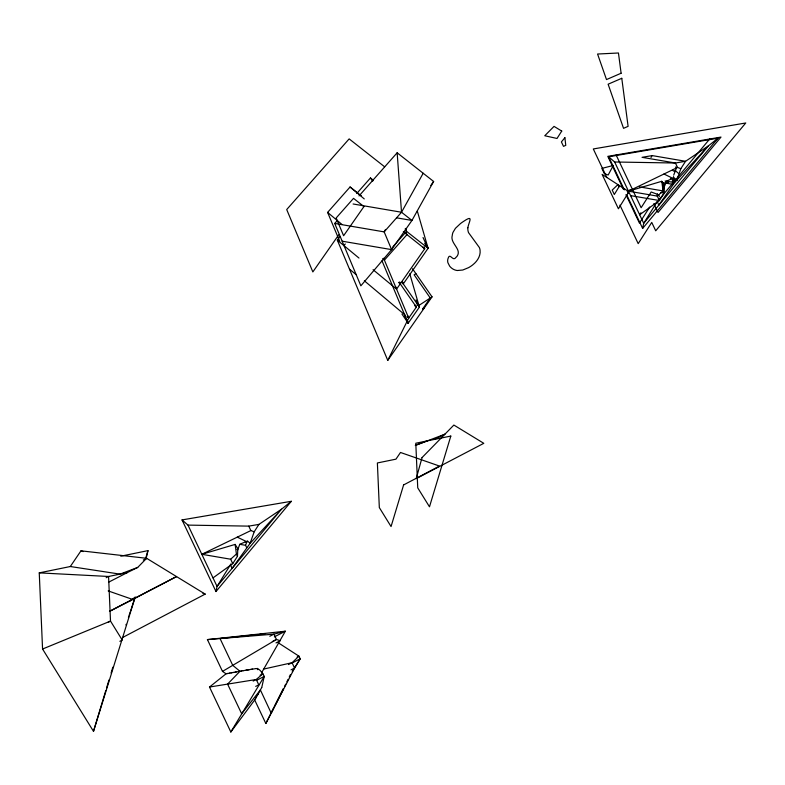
<?xml version="1.0" encoding="UTF-8"?>
<svg xmlns="http://www.w3.org/2000/svg" width="785" height="785" viewBox="0 0 785 785"><rect width="100%" height="100%" fill="white"/><g stroke="black" fill="none" stroke-linecap="round" stroke-linejoin="round"><path stroke-width="1.18" d="M213.01 577.888L232.752 563.65L237.472 556.251L237.816 548.666L235.127 544.417L201.823 554.298L230.653 559.214L236.422 554.033L235.127 544.417M657.408 193.856L657.3 196.093L659.41 200.528L639.657 214.766L640.913 212.804M630.581 195.622L659.41 200.528L659.508 198.291M659.41 200.528L664.13 193.139L663.08 190.922L663.433 183.062M664.532 184.161L664.13 193.139L660.528 192.521M672.274 180.972L673.275 184.406L658.762 205.268L657.28 201.431M624.35 189.852L608.679 156.804L717.99 138.18L708.207 146.049L676.768 180.216L673.442 178.98L673.55 176.586M662.197 182.512L673.275 184.406L673.51 179.088M676.817 179.176L676.768 180.216L673.275 184.406M215.983 591.537L291.333 501.291L182.032 519.915L215.983 591.537L217.052 586.415L230.986 563.856M626.96 195.367L642.63 228.425L643.7 223.303L657.104 201.774M146.03 558.91L147.982 550.628L120.792 556.192M122.548 637.528L205.189 594.108L146.638 558.302L137.709 567.427L120.017 574.129L70.307 566.525L39.25 572.873L42.567 649.028L93.493 731.345L105.808 690.506M106.515 688.18L108.968 680.006M111.087 673.01L112.844 667.171M145.618 558.478L147.982 550.628M109.468 611.446L129.751 601.035L135.177 597.169L93.493 731.345M237.286 537.136L246.264 541.473L239.768 544.319L237.521 550.285M131.291 608.718L130.683 610.583M131.497 608.1L132.086 606.314M132.282 605.706L132.881 603.891M133.077 603.282L135.177 597.169M125.953 624.919L126.159 624.291M128.426 617.422L128.632 616.804M129.034 615.568L129.446 614.321M129.859 613.075L130.271 611.829M291.333 501.291L281.56 509.171L258.922 524.4L254.193 531.798L250.121 543.328L232.105 568.389L230.447 564.886M608.679 156.804L614.635 161.995L643.7 223.303L708.207 146.049L685.57 161.278L680.85 168.677L676.768 180.216L672.755 181.158M663.708 188.243L666.416 181.198L672.981 178.313M246.618 547.528L245.568 545.31L247.285 540.816L250.121 543.328L281.56 509.171L217.052 586.415L187.988 525.106L182.032 519.915M673.697 175.143L676.14 168.736M673.363 179.628L676.768 180.216L673.932 177.695L672.225 182.189L665.121 180.982M289.272 676.935L290.47 674.521M339.797 236.668L337.344 240.171L387.751 360.374L408.71 318.082L416.384 307.072L415.814 305.12M286.878 681.772L288.075 679.349M284.484 686.6L285.681 684.186M283.287 689.014L274.848 705.901M255.449 698.699L254.703 700.004L265.84 723.485L283.356 688.661M273.631 708.306L271.208 713.123L260.375 689.927M265.84 723.485L294.581 668.045L300.204 658.821L298.948 656.162L278.135 642.699M385.523 229.436L384.169 231.879L391.607 249.62L360.864 285.809L334.714 223.44L337.148 220.693M334.714 223.44L384.169 231.879L401.518 212.244L423.184 173.259M342.152 241.191L391.607 249.62L392.51 248.001M359.039 195.916L397.151 152.781L433.624 181.463L411.948 220.448L391.607 249.62M261.778 687.415L264.241 676.405C262.887 673.55 259.178 667.858 256.204 668.545M261.729 687.513L258.589 693.126M258.245 693.744L258.628 693.047M257.892 694.362L258.294 693.655M257.549 694.98L257.951 694.264M257.195 695.598L257.598 694.882M257.245 695.51L256.489 696.854M255.812 698.051L256.538 696.766M255.419 698.738L256.136 697.482M400.556 283.307L400.242 283.866L416.384 307.072L414.608 305.581M261.444 673.039L285.357 631.209L207.426 639.598L222.498 671.401L226.07 673.785L227.218 673.569M226.07 673.785L209.507 687.032L230.829 732.003L264.241 676.405L256.98 680.134M292.295 671.577L300.204 658.821L292.785 662.638M651.01 157.442L652.198 155.597L685.57 161.278L675.414 163.015L614.635 161.995M649.676 207.083L639.441 223.107L625.949 194.66M70.307 566.525L80.973 550.825L146.638 558.302L143.302 560.019M338.737 234.803L312.852 271.924L286.702 209.556L349.148 138.896L384.66 166.822M344.046 245.715L345.272 243.958M430.818 185.486L433.624 181.463M373.071 269.697L396.572 289.125L424.724 248.757L424.155 246.794M401.969 314.039L408.171 323.214L419.406 307.102L403.264 283.895L428.09 248.295L417.316 211.077M387.751 360.374L432.044 296.848L412.498 268.745M230.829 732.003L254.703 700.004M260.286 690.093L241.652 713.742L227.601 684.118L239.974 671.273L241.495 670.998M660.234 198.232L709.679 139.004M642.63 228.425L717.99 138.18M339.758 241.378L327.61 212.401L350.071 186.987L361.345 195.857M356.743 193.493L370.461 177.969L373.267 180.177M392.814 246.873L406.532 231.349L405.678 228.406M406.934 316.59L408.71 318.082L384.414 260.129L406.875 234.715L406.306 232.762M236.962 549.451L237.816 548.666M663.619 186.33L664.473 185.545L661.784 181.296L628.481 191.187L657.3 196.093L663.08 190.922L661.784 181.296M630.129 189.705L628.481 191.187L677.524 167.45L680.85 168.677M415.893 273.631L414.127 274.789L430.268 298.006L422.595 309.005L424.371 307.848M418.346 305.797L432.044 296.848M674.384 171.307L675.404 170.659L678.24 173.171M222.498 671.401L276.448 639.471L280.255 640.727L276.006 642.915M109.9 611.073L176.566 576.563L129.751 601.035M106.161 577.711L108.566 576.475L127.141 572.677L137.709 567.427M108.585 582.205L127.141 572.677M108.114 622.319L110.508 621.082L108.566 576.475L39.25 572.873M119.85 641.296L122.244 640.06L110.508 621.082L42.567 649.028M269.795 636.262L273.926 634.143L285.357 631.209L274.358 636.861M272.316 641.59L276.448 639.471L273.926 634.143L207.426 639.598M260.07 675.228L262.975 673.736L256.253 679.496L253.182 681.076M297.093 657.114L298.948 656.162L292.059 662.717L288.507 664.542M255.704 686.404L258.775 684.824L256.253 679.496L209.507 687.032M291.029 669.86L294.581 668.045L292.059 662.717L263.878 669.026M434.37 439.433L444.938 434.183L415.383 445.419M201.823 554.298L250.866 530.572L254.193 531.798M427.246 440.885L415.373 445.281M665.768 183.131L668.575 182.297M227.022 673.608L227.964 673.432M227.797 673.471L229.819 673.098M229.514 673.157L235.372 672.088M231.202 672.843L231.761 672.745M232.87 672.539L233.42 672.441M235.088 672.146L236.314 671.921M235.932 671.989L239.189 671.41M239.072 671.43L239.974 671.273L232.743 665.337L220.045 638.558L258.01 634.545M241.073 671.077L243.193 670.704M242.987 670.743L245.744 670.262M245.676 670.272L246.5 670.135M652.198 155.597L642.042 157.324L675.414 163.015L677.524 167.45L675.434 167.097M187.988 525.106L248.767 526.127L258.922 524.4M246.411 670.145L247.236 670.007M247.138 670.027L247.952 669.89M247.844 669.909L248.659 669.772M248.551 669.782L249.355 669.654M249.237 669.674L250.69 669.428M250.582 669.448L251.337 669.32M251.239 669.34L256.322 668.526M251.975 669.212L252.593 669.114M259.423 634.408L265.055 633.848M670.41 178.47L673.442 178.98M639.657 186.928L663.08 190.922M353.093 203.982L401.518 212.244L411.948 220.448L396.494 217.808M245.332 541.856L246.794 542.101M239.768 544.319L245.568 545.31M80.973 550.825L83.19 551.6M202.873 593.303L205.189 594.108M108.183 590.909L132.282 599.308M657.516 194.337L651.177 191.991L641.129 207.721L616.107 154.949M672.352 170.325L675.002 171.601M663.943 174.015L672.912 178.352M405.403 229.681L406.532 231.349L428.09 248.295L423.017 237.521M337.344 240.171L358.971 258.049M349.492 269.127L356.194 274.671M422.948 247.265L424.724 248.757L403.323 231.732M350.071 186.987L364.269 198.919M327.61 212.401L341.818 224.333M382.638 258.638L384.405 260.07M398.466 282.374L400.242 283.866L399.673 281.903M364.338 280.795L405.158 315.099M424.705 243.291L428.09 248.295M370.461 177.969L372.708 181.306M417.149 303.766L419.406 307.102L409.78 273.808M402.136 282.227L403.264 283.895L402.695 281.933M658.576 194.729L659.4 196.476M653.827 203.658L658.016 212.499L720.993 137.081L607.796 156.362L623.359 189.185M606.874 177.577L593.303 148.954L745.75 122.98L655.711 230.8L651.746 222.42L638.195 243.635L619.924 205.101M248.767 526.127L250.866 530.572M236.422 554.033L237.472 556.251M230.653 559.214L232.752 563.65M405.266 228.651L406.532 231.349M416.03 299.929L419.406 307.102M402.411 282.1L403.264 283.895M404.795 316.041L408.171 323.214L407.327 320.28M381.981 260.748L408.171 323.214M395.542 286.623L396.572 289.125M408.141 316.12L408.71 318.082M383.845 258.177L384.414 260.129M257.372 668.359L257.755 669.703M397.151 152.781L401.518 212.244M467.85 227.758L467.831 229.142A12.158 11.736 11.8 0 0 468.537 232.635L479.39 247.56A11.746 11.343 11.8 0 1 480.077 250.229C480.783 256.018 477.172 261.376 472.805 264.81A30.429 29.379 11.8 0 1 468.537 267.656L462.777 270.02L457.312 270.511A10.853 10.48 11.8 0 1 453.632 269.402L452.827 268.951A11.608 11.206 11.8 0 1 449.609 266.066L447.892 262.681A7.644 7.379 11.8 0 1 448.049 258.481C449.991 251.946 452.709 262.239 455.997 257.323A10.568 10.205 11.8 0 0 457.155 256.126C462.002 249.061 449.805 243.311 452.268 235.451A12.57 12.138 11.8 0 1 452.974 232.409L455.428 228.327L460.412 223.627A46.815 45.196 11.8 0 1 463.69 221.311C474.111 214.256 468.861 221.792 467.85 227.758M422.055 457.567L416.207 478.654L483.796 443.319L453.867 425.058L422.055 457.567M403.608 484.934L391.058 526.549L379.322 507.571L377.379 462.964L395.944 459.166L400.497 452.474L439.512 466.064L403.608 484.934M450.816 436.067L429.483 506.816L417.738 487.848L415.795 443.231L450.816 436.067M613.301 165.468L608.189 174.986L604.391 173.72L601.86 168.402L613.301 165.468M619.002 186.81L614.312 194.494L612.212 190.058L617.952 184.593L619.002 186.81M628.147 193.071L618.413 208.771L602.115 174.398L626.881 190.412L628.147 193.071M561.736 131.066L557.016 138.464L544.761 135.756L554.033 126.385L561.736 131.066M363.946 206.563L343.604 235.736L336.157 217.985L353.515 198.35L363.946 206.563M564.896 137.718L561.393 141.908L563.493 146.344L565.769 145.362L564.896 137.718M621.112 73.231L606.501 79.57L597.571 54.028L618.452 52.997L621.112 73.231M621.779 78.294L608.12 84.211L623.545 128.328L628.098 126.346L621.779 78.294"/></g></svg>
